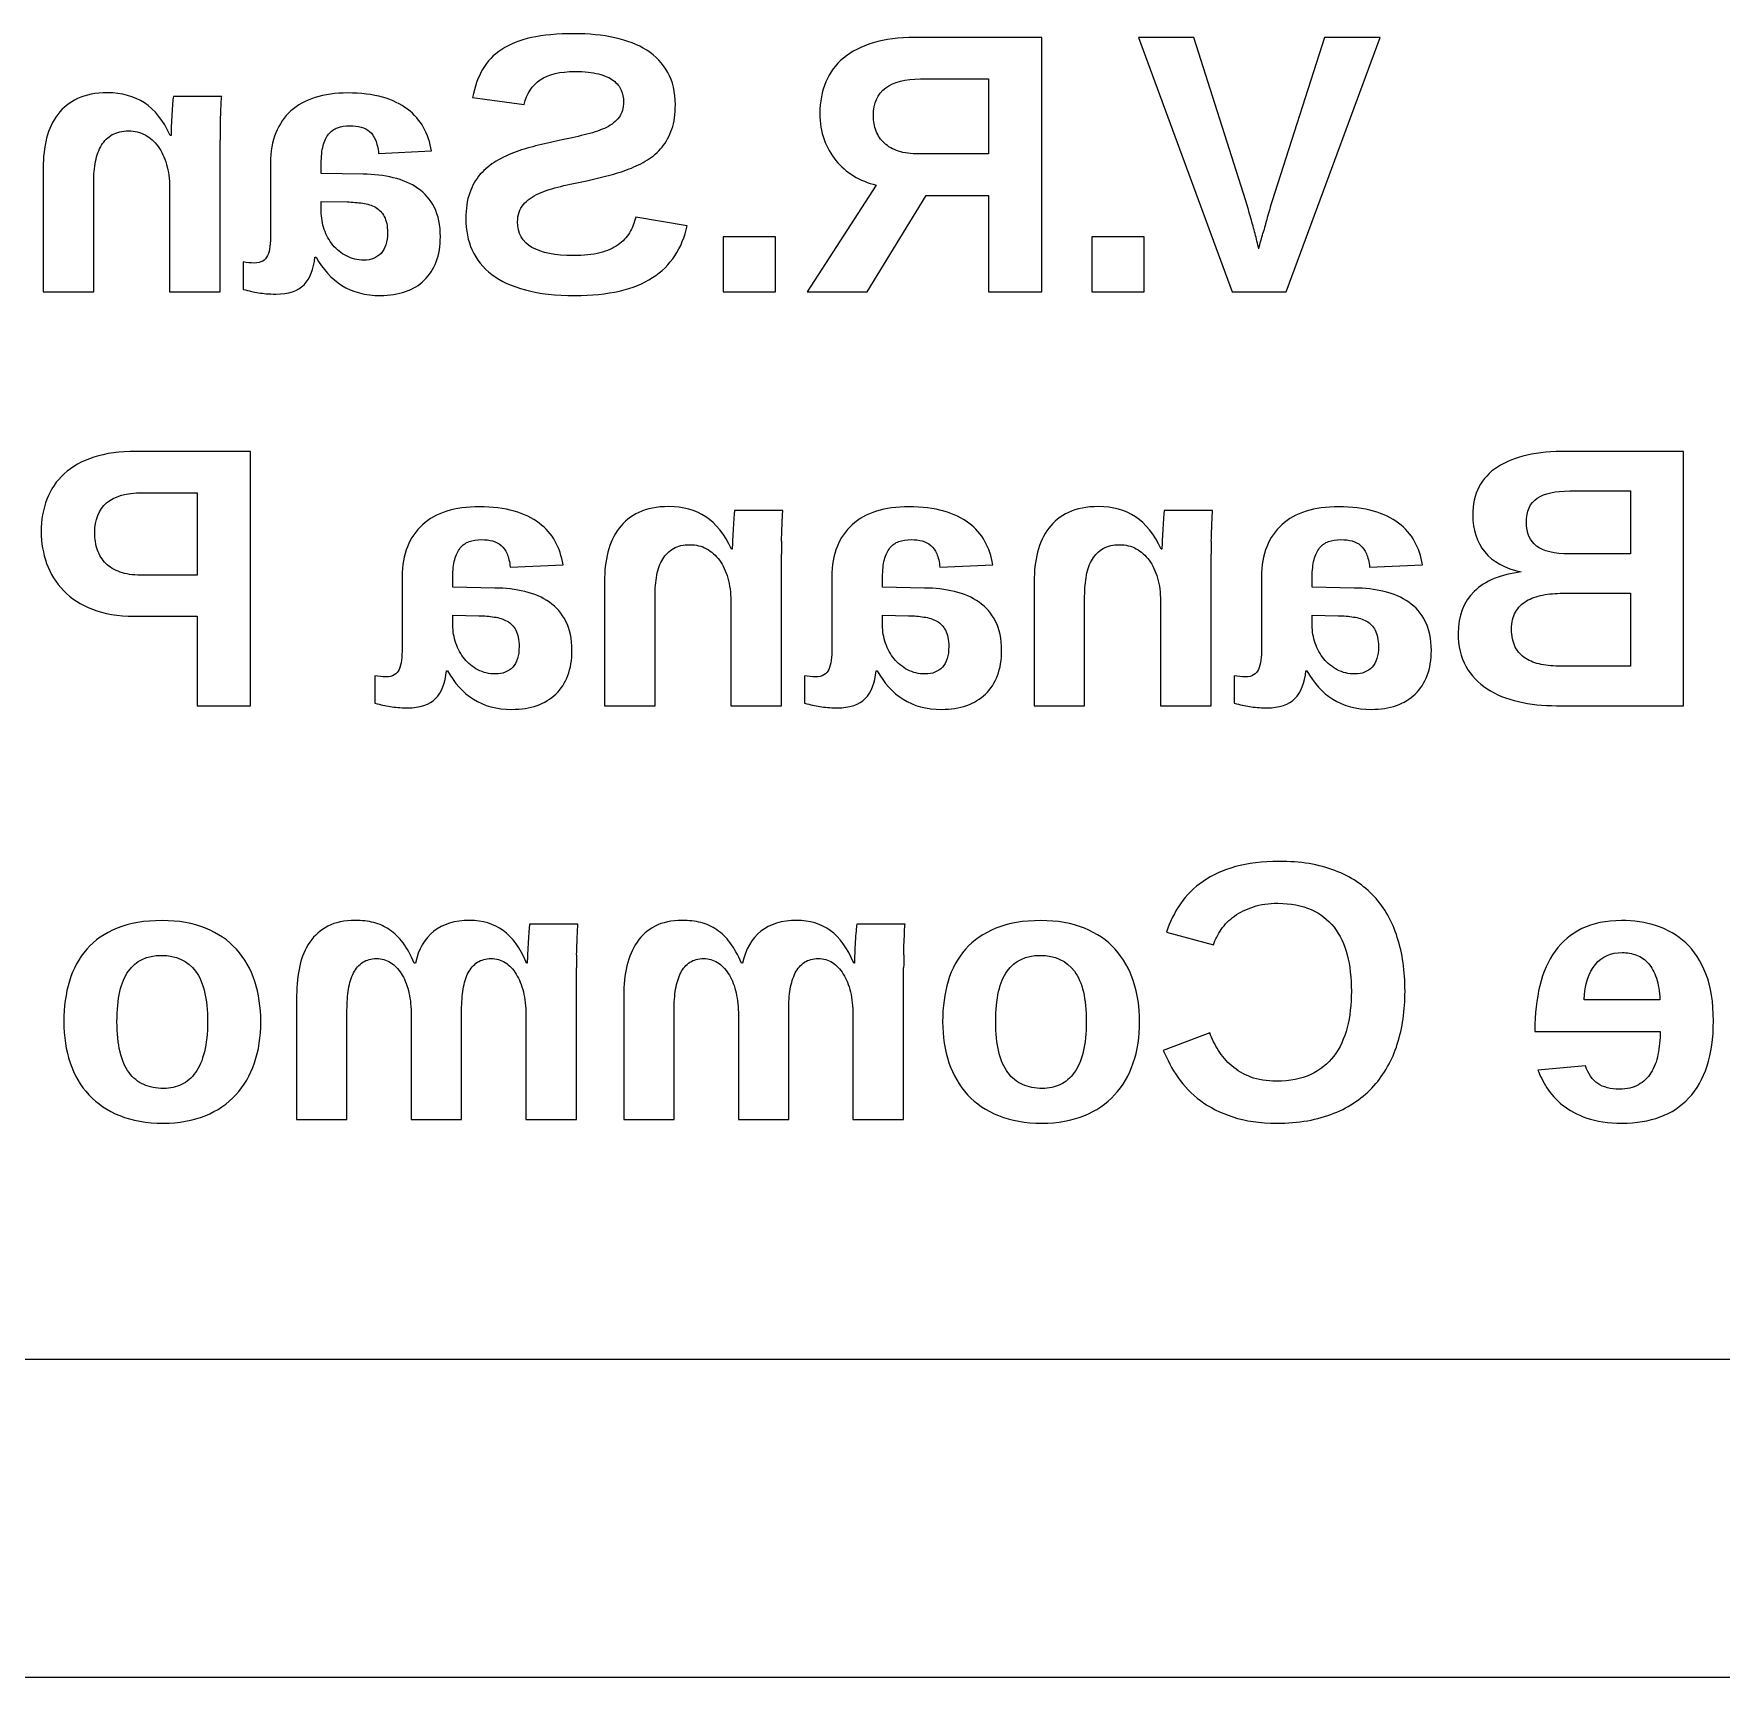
# Model space of a CAD drawing. Header units: millimetres. Extents: x 0 to 185, y 0 to 138.
# Drawn here: x 135.52 to 162.06, y 34 to 59.85 of the extents above; entities that cross this region are included whole.
import ezdxf

# ---------------------------------------------------------------- set-up
doc = ezdxf.new("R2010")
doc.units = ezdxf.units.MM
doc.layers.get('0').update_dxf_attribs({"linetype": 'CONTINUOUS', "true_color": 0xffffff})
doc.layers.add('text', color=2, linetype='CONTINUOUS', true_color=0xffff00)

msp = doc.modelspace()

# ---------------------------------------------------------------- linework, layer by layer
for p, q in [((124.7, 39), (153.3, 39)), ((153.3, 39), (165.3, 39)), ((114.2, 34), (182.2, 34))]:
    msp.add_line(p, q)
at = {"layer": 'text'}
for p, q in [((151.375, 59.787), (149.377, 59.787)), ((151.375, 55.787), (151.375, 59.787)), ((153.763, 59.787), (152.897, 59.787)), ((152.897, 59.787), (154.368, 55.787)), ((154.583, 57.218), (153.763, 59.787)), ((155.821, 59.787), (154.998, 57.218)), ((155.216, 55.787), (156.696, 59.787)), ((156.696, 59.787), (155.821, 59.787)), ((149.465, 59.137), (150.538, 59.137)), ((150.538, 59.137), (150.538, 57.956)), ((138.474, 58.859), (137.714, 58.859)), ((142.419, 58.844), (143.231, 58.733)), ((137.677, 58.248), (137.665, 58.248)), ((138.451, 55.787), (138.451, 58.171)), ((140.943, 57.964), (141.775, 58.004)), ((150.538, 57.956), (149.442, 57.956)), ((135.666, 57.737), (135.666, 55.787)), ((139.242, 57.814), (139.242, 56.695)), ((140.04, 57.649), (140.04, 57.805)), ((140.702, 57.638), (140.04, 57.649)), ((136.461, 55.787), (136.461, 57.51)), ((137.654, 57.433), (137.654, 55.787)), ((148.766, 57.468), (147.685, 55.787)), ((140.04, 57.209), (140.449, 57.203)), ((140.04, 57.053), (140.04, 57.209)), ((148.627, 55.787), (149.555, 57.305)), ((149.555, 57.305), (150.538, 57.305)), ((150.538, 57.305), (150.538, 55.787)), ((145.797, 56.828), (144.989, 56.962)), ((147.184, 56.653), (146.363, 56.653)), ((146.363, 56.653), (146.363, 55.787)), ((147.184, 55.787), (147.184, 56.653)), ((152.983, 56.653), (152.163, 56.653)), ((152.163, 56.653), (152.163, 55.787)), ((152.983, 55.787), (152.983, 56.653)), ((139.941, 56.335), (139.958, 56.335)), ((138.814, 56.258), (138.814, 55.826)), ((135.666, 55.787), (136.461, 55.787)), ((137.654, 55.787), (138.451, 55.787)), ((146.363, 55.787), (147.184, 55.787)), ((147.685, 55.787), (148.627, 55.787)), ((150.538, 55.787), (151.375, 55.787)), ((152.163, 55.787), (152.983, 55.787)), ((154.368, 55.787), (155.216, 55.787)), ((138.925, 53.279), (137.128, 53.279)), ((138.925, 49.279), (138.925, 53.279)), ((161.468, 53.279), (159.637, 53.279)), ((161.468, 49.279), (161.468, 53.279)), ((137.222, 52.629), (138.088, 52.629)), ((138.088, 52.629), (138.088, 51.332)), ((159.677, 52.657), (160.631, 52.657)), ((160.631, 52.657), (160.631, 51.666)), ((147.302, 52.351), (146.542, 52.351)), ((154.061, 52.351), (153.301, 52.351)), ((143.013, 51.456), (143.845, 51.496)), ((146.505, 51.74), (146.494, 51.74)), ((147.28, 49.279), (147.28, 51.663)), ((149.771, 51.456), (150.603, 51.496)), ((153.264, 51.74), (153.252, 51.74)), ((154.038, 49.279), (154.038, 51.663)), ((156.53, 51.456), (157.362, 51.496)), ((160.631, 51.666), (159.671, 51.666)), ((138.088, 51.332), (137.199, 51.332)), ((141.312, 51.306), (141.312, 50.187)), ((142.11, 51.142), (142.11, 51.298)), ((144.495, 51.229), (144.495, 49.279)), ((148.071, 51.306), (148.071, 50.187)), ((148.869, 51.142), (148.869, 51.298)), ((151.253, 51.229), (151.253, 49.279)), ((154.83, 51.306), (154.83, 50.187)), ((155.627, 51.142), (155.627, 51.298)), ((142.772, 51.13), (142.11, 51.142)), ((145.29, 49.279), (145.29, 51.002)), ((149.53, 51.13), (148.869, 51.142)), ((152.048, 49.279), (152.048, 51.002)), ((156.289, 51.13), (155.627, 51.142)), ((159.569, 51.048), (160.631, 51.048)), ((160.631, 51.048), (160.631, 49.901)), ((142.11, 50.701), (142.519, 50.695)), ((142.11, 50.545), (142.11, 50.701)), ((146.482, 50.926), (146.482, 49.279)), ((148.869, 50.701), (149.277, 50.695)), ((148.869, 50.545), (148.869, 50.701)), ((153.241, 50.926), (153.241, 49.279)), ((155.627, 50.701), (156.036, 50.695)), ((155.627, 50.545), (155.627, 50.701)), ((137.094, 50.687), (138.088, 50.687)), ((138.088, 50.687), (138.088, 49.279)), ((160.631, 49.901), (159.538, 49.901)), ((140.884, 49.75), (140.884, 49.318)), ((142.011, 49.827), (142.028, 49.827)), ((147.642, 49.75), (147.642, 49.318)), ((148.769, 49.827), (148.786, 49.827)), ((154.401, 49.75), (154.401, 49.318)), ((155.528, 49.827), (155.545, 49.827)), ((138.088, 49.279), (138.925, 49.279)), ((144.495, 49.279), (145.29, 49.279)), ((146.482, 49.279), (147.28, 49.279)), ((151.253, 49.279), (152.048, 49.279)), ((153.241, 49.279), (154.038, 49.279)), ((159.467, 49.279), (161.468, 49.279)), ((144.078, 45.843), (143.318, 45.843)), ((149.224, 45.843), (148.463, 45.843)), ((153.336, 45.718), (154.075, 45.516)), ((141.521, 45.232), (141.504, 45.232)), ((143.281, 45.232), (143.27, 45.232)), ((144.056, 42.771), (144.056, 45.156)), ((146.666, 45.232), (146.649, 45.232)), ((148.427, 45.232), (148.415, 45.232)), ((149.201, 42.771), (149.201, 45.156)), ((139.653, 44.722), (139.653, 42.771)), ((144.798, 44.722), (144.798, 42.771)), ((161.095, 44.653), (159.903, 44.653)), ((140.445, 42.771), (140.445, 44.494)), ((141.455, 44.454), (141.455, 42.771)), ((142.248, 42.771), (142.248, 44.494)), ((143.258, 44.418), (143.258, 42.771)), ((145.59, 42.771), (145.59, 44.494)), ((146.601, 44.454), (146.601, 42.771)), ((147.393, 42.771), (147.393, 44.494)), ((148.403, 44.418), (148.403, 42.771)), ((154.015, 44.134), (153.285, 43.858)), ((159.13, 44.176), (159.13, 44.153)), ((159.13, 44.153), (161.1, 44.153)), ((159.928, 43.614), (159.176, 43.549)), ((139.653, 42.771), (140.445, 42.771)), ((141.455, 42.771), (142.248, 42.771)), ((143.258, 42.771), (144.056, 42.771)), ((144.798, 42.771), (145.59, 42.771)), ((146.601, 42.771), (147.393, 42.771)), ((148.403, 42.771), (149.201, 42.771))]:
    msp.add_line(p, q, dxfattribs=at)
for centre, radius, start, end in [((147.428, 57.963), 9.757, 176.3566, 177.4264), ((154.199, 58.169), 15.748, 179.2462, 179.9899), ((147.345, 41.789), 16.762, 102.1053, 103.4079), ((139.56, 77.601), 20.598, 283.0625, 284.0372), ((138.609, 52.409), 16.682, 15.7911, 16.7516), ((113.188, 46.482), 42.78, 13.491, 13.8271), ((-92.99, 121.587), 256.192, 345.27385, 345.33151), ((139.238, 56.995), 1.236, 256.1081, 261.4706), ((156.257, 51.455), 9.757, 176.3566, 177.4264), ((163.015, 51.455), 9.757, 176.3566, 177.4264), ((163.028, 51.661), 15.748, 179.2462, 179.9899), ((169.786, 51.661), 15.748, 179.2462, 179.9899), ((141.308, 50.487), 1.236, 256.1081, 261.4706), ((148.066, 50.487), 1.236, 256.1081, 261.4706), ((154.825, 50.487), 1.236, 256.1081, 261.4706), ((153.033, 44.947), 9.757, 176.3566, 177.4264), ((158.178, 44.947), 9.757, 176.3566, 177.4264), ((159.804, 45.153), 15.748, 179.2462, 179.9899), ((164.949, 45.153), 15.748, 179.2462, 179.9899)]:
    msp.add_arc(centre, radius, start, end, dxfattribs=at)
for points in [[(143.346, 59.786), (143.16, 59.745), (143.004, 59.683), (142.878, 59.6)], [(144.017, 59.847), (143.756, 59.847), (143.532, 59.826), (143.346, 59.786)], [(144.656, 59.784), (144.461, 59.826), (144.248, 59.847), (144.017, 59.847)], [(145.16, 59.587), (145.019, 59.676), (144.851, 59.742), (144.656, 59.784)], [(149.377, 59.787), (149.127, 59.787), (148.909, 59.759), (148.723, 59.703)], [(142.878, 59.6), (142.751, 59.516), (142.652, 59.412), (142.579, 59.286)], [(145.491, 59.239), (145.411, 59.381), (145.301, 59.497), (145.16, 59.587)], [(148.255, 59.464), (148.131, 59.361), (148.037, 59.236), (147.976, 59.09)], [(148.723, 59.703), (148.536, 59.647), (148.38, 59.568), (148.255, 59.464)], [(142.579, 59.286), (142.506, 59.16), (142.453, 59.013), (142.419, 58.844)], [(143.485, 59.123), (143.613, 59.21), (143.796, 59.253), (144.034, 59.253)], [(144.034, 59.253), (144.182, 59.253), (144.304, 59.24), (144.402, 59.215)], [(144.402, 59.215), (144.5, 59.189), (144.577, 59.155), (144.635, 59.111)], [(145.61, 58.728), (145.61, 58.927), (145.57, 59.097), (145.491, 59.239)], [(143.231, 58.733), (143.273, 58.906), (143.357, 59.036), (143.485, 59.123)], [(144.635, 59.111), (144.693, 59.068), (144.734, 59.017), (144.758, 58.96)], [(144.758, 58.96), (144.783, 58.902), (144.795, 58.841), (144.795, 58.776)], [(147.976, 59.09), (147.914, 58.943), (147.883, 58.778), (147.883, 58.594)], [(148.726, 58.56), (148.726, 58.755), (148.79, 58.9), (148.918, 58.995)], [(148.918, 58.995), (149.046, 59.089), (149.228, 59.137), (149.465, 59.137)], [(136.207, 58.827), (136.079, 58.767), (135.975, 58.684), (135.895, 58.578)], [(136.677, 58.918), (136.491, 58.918), (136.335, 58.888), (136.207, 58.827)], [(137.259, 58.759), (137.096, 58.865), (136.903, 58.918), (136.677, 58.918)], [(137.665, 58.248), (137.557, 58.483), (137.422, 58.653), (137.259, 58.759)], [(137.702, 58.749), (137.698, 58.699), (137.695, 58.644), (137.691, 58.583)], [(137.714, 58.859), (137.709, 58.836), (137.706, 58.8), (137.702, 58.749)], [(138.459, 58.576), (138.461, 58.64), (138.464, 58.697), (138.466, 58.747)], [(138.466, 58.747), (138.467, 58.797), (138.47, 58.834), (138.474, 58.859)], [(139.943, 58.844), (139.794, 58.797), (139.667, 58.727), (139.563, 58.633)], [(140.454, 58.915), (140.263, 58.915), (140.093, 58.892), (139.943, 58.844)], [(141.004, 58.849), (140.848, 58.893), (140.665, 58.915), (140.454, 58.915)], [(141.398, 58.66), (141.291, 58.741), (141.16, 58.804), (141.004, 58.849)], [(144.795, 58.776), (144.795, 58.678), (144.771, 58.597), (144.724, 58.533)], [(145.555, 58.347), (145.592, 58.455), (145.61, 58.582), (145.61, 58.728)], [(135.895, 58.578), (135.815, 58.472), (135.756, 58.347), (135.72, 58.203)], [(137.681, 58.401), (137.678, 58.341), (137.677, 58.29), (137.677, 58.248)], [(138.453, 58.376), (138.454, 58.446), (138.456, 58.512), (138.459, 58.576)], [(139.563, 58.633), (139.459, 58.539), (139.38, 58.424), (139.325, 58.288)], [(140.297, 58.369), (140.353, 58.389), (140.417, 58.399), (140.489, 58.399)], [(140.489, 58.399), (140.555, 58.399), (140.614, 58.392), (140.666, 58.379)], [(141.65, 58.372), (141.589, 58.482), (141.505, 58.579), (141.398, 58.66)], [(144.724, 58.533), (144.677, 58.47), (144.611, 58.417), (144.526, 58.374)], [(147.883, 58.594), (147.883, 58.445), (147.906, 58.308), (147.95, 58.184)], [(148.769, 58.316), (148.74, 58.39), (148.726, 58.471), (148.726, 58.56)], [(135.72, 58.203), (135.684, 58.059), (135.666, 57.904), (135.666, 57.737)], [(136.583, 58.093), (136.627, 58.164), (136.684, 58.22), (136.754, 58.26)], [(136.754, 58.26), (136.823, 58.299), (136.909, 58.319), (137.009, 58.319)], [(137.009, 58.319), (137.106, 58.319), (137.193, 58.298), (137.272, 58.255)], [(137.272, 58.255), (137.351, 58.212), (137.418, 58.152), (137.475, 58.074)], [(139.325, 58.288), (139.27, 58.152), (139.242, 57.994), (139.242, 57.814)], [(140.07, 58.085), (140.09, 58.16), (140.118, 58.221), (140.156, 58.268)], [(140.156, 58.268), (140.194, 58.315), (140.241, 58.349), (140.297, 58.369)], [(140.666, 58.379), (140.718, 58.365), (140.763, 58.342), (140.801, 58.309)], [(140.801, 58.309), (140.839, 58.276), (140.87, 58.231), (140.893, 58.176)], [(140.893, 58.176), (140.917, 58.12), (140.933, 58.05), (140.943, 57.964)], [(141.775, 58.004), (141.752, 58.138), (141.71, 58.261), (141.65, 58.372)], [(144.22, 58.266), (144.102, 58.237), (143.972, 58.207), (143.83, 58.177)], [(144.526, 58.374), (144.44, 58.332), (144.339, 58.296), (144.22, 58.266)], [(145.401, 58.065), (145.467, 58.145), (145.518, 58.24), (145.555, 58.347)], [(147.95, 58.184), (147.995, 58.06), (148.056, 57.95), (148.135, 57.854)], [(148.898, 58.125), (148.84, 58.179), (148.797, 58.242), (148.769, 58.316)], [(136.49, 57.838), (136.508, 57.937), (136.54, 58.022), (136.583, 58.093)], [(137.475, 58.074), (137.532, 57.995), (137.576, 57.902), (137.607, 57.793)], [(140.04, 57.805), (140.04, 57.917), (140.05, 58.01), (140.07, 58.085)], [(143.106, 57.99), (142.994, 57.95), (142.89, 57.902), (142.794, 57.845)], [(143.458, 58.093), (143.335, 58.064), (143.218, 58.03), (143.106, 57.99)], [(145.17, 57.862), (145.259, 57.917), (145.336, 57.985), (145.401, 58.065)], [(149.12, 58), (149.03, 58.029), (148.956, 58.071), (148.898, 58.125)], [(149.442, 57.956), (149.317, 57.956), (149.209, 57.971), (149.12, 58)], [(136.461, 57.51), (136.461, 57.629), (136.471, 57.739), (136.49, 57.838)], [(137.607, 57.793), (137.638, 57.684), (137.654, 57.564), (137.654, 57.433)], [(141.173, 57.583), (141.025, 57.618), (140.868, 57.636), (140.702, 57.638)], [(142.542, 57.637), (142.471, 57.554), (142.415, 57.456), (142.375, 57.343)], [(142.794, 57.845), (142.697, 57.788), (142.613, 57.719), (142.542, 57.637)], [(144.557, 57.618), (144.67, 57.646), (144.779, 57.68), (144.882, 57.72)], [(144.882, 57.72), (144.985, 57.76), (145.081, 57.807), (145.17, 57.862)], [(148.135, 57.854), (148.213, 57.757), (148.306, 57.676), (148.414, 57.611)], [(148.414, 57.611), (148.522, 57.546), (148.639, 57.498), (148.766, 57.468)], [(141.559, 57.415), (141.449, 57.492), (141.32, 57.548), (141.173, 57.583)], [(141.819, 57.114), (141.755, 57.238), (141.669, 57.338), (141.559, 57.415)], [(142.375, 57.343), (142.334, 57.229), (142.314, 57.094), (142.314, 56.94)], [(143.22, 57.161), (143.28, 57.231), (143.361, 57.289), (143.461, 57.334)], [(143.461, 57.334), (143.561, 57.379), (143.677, 57.417), (143.808, 57.447)], [(143.808, 57.447), (143.938, 57.478), (144.074, 57.507), (144.216, 57.536)], [(140.449, 57.203), (140.534, 57.2), (140.615, 57.193), (140.692, 57.182)], [(140.692, 57.182), (140.768, 57.172), (140.836, 57.15), (140.893, 57.117)], [(140.893, 57.117), (140.951, 57.084), (140.997, 57.036), (141.031, 56.973)], [(141.914, 56.655), (141.914, 56.837), (141.882, 56.99), (141.819, 57.114)], [(143.129, 56.891), (143.129, 57.001), (143.159, 57.091), (143.22, 57.161)], [(154.998, 57.218), (154.971, 57.133), (154.945, 57.046), (154.921, 56.957)], [(140.088, 56.769), (140.056, 56.862), (140.04, 56.956), (140.04, 57.053)], [(141.031, 56.973), (141.065, 56.911), (141.082, 56.826), (141.082, 56.718)], [(142.314, 56.94), (142.314, 56.758), (142.347, 56.593), (142.413, 56.444)], [(143.354, 56.487), (143.204, 56.573), (143.129, 56.708), (143.129, 56.891)], [(144.989, 56.962), (144.966, 56.873), (144.933, 56.792), (144.889, 56.718)], [(145.603, 56.356), (145.693, 56.493), (145.758, 56.651), (145.797, 56.828)], [(154.728, 56.707), (154.709, 56.778), (154.687, 56.859), (154.661, 56.949)], [(154.921, 56.957), (154.896, 56.868), (154.874, 56.786), (154.853, 56.712)], [(139.242, 56.695), (139.242, 56.623), (139.239, 56.559), (139.232, 56.502)], [(140.223, 56.524), (140.165, 56.595), (140.12, 56.677), (140.088, 56.769)], [(141.082, 56.718), (141.082, 56.572), (141.048, 56.464), (140.981, 56.393)], [(141.848, 56.261), (141.892, 56.376), (141.914, 56.508), (141.914, 56.655)], [(144.889, 56.718), (144.846, 56.644), (144.785, 56.58), (144.709, 56.526)], [(139.195, 56.359), (139.177, 56.32), (139.152, 56.291), (139.119, 56.271)], [(139.232, 56.502), (139.226, 56.445), (139.214, 56.398), (139.195, 56.359)], [(139.769, 55.9), (139.864, 55.999), (139.922, 56.143), (139.941, 56.335)], [(139.958, 56.335), (140.064, 56.143), (140.199, 55.995), (140.365, 55.889)], [(140.435, 56.352), (140.352, 56.395), (140.281, 56.453), (140.223, 56.524)], [(140.713, 56.286), (140.61, 56.286), (140.518, 56.308), (140.435, 56.352)], [(140.981, 56.393), (140.914, 56.322), (140.824, 56.286), (140.713, 56.286)], [(142.413, 56.444), (142.48, 56.296), (142.582, 56.168), (142.721, 56.062)], [(144.006, 56.358), (143.722, 56.358), (143.505, 56.401), (143.354, 56.487)], [(144.422, 56.402), (144.307, 56.372), (144.169, 56.358), (144.006, 56.358)], [(144.709, 56.526), (144.632, 56.472), (144.536, 56.431), (144.422, 56.402)], [(145.251, 56.011), (145.396, 56.104), (145.513, 56.219), (145.603, 56.356)], [(138.99, 56.241), (138.929, 56.241), (138.871, 56.247), (138.814, 56.258)], [(139.119, 56.271), (139.086, 56.251), (139.043, 56.241), (138.99, 56.241)], [(141.661, 55.97), (141.742, 56.049), (141.805, 56.146), (141.848, 56.261)], [(142.721, 56.062), (142.86, 55.956), (143.038, 55.874), (143.255, 55.817)], [(144.73, 55.801), (144.932, 55.848), (145.106, 55.918), (145.251, 56.011)], [(138.814, 55.826), (138.861, 55.815), (138.904, 55.805), (138.941, 55.795)], [(139.055, 55.773), (139.093, 55.767), (139.133, 55.762), (139.176, 55.758)], [(139.176, 55.758), (139.218, 55.755), (139.268, 55.753), (139.325, 55.753)], [(139.325, 55.753), (139.525, 55.753), (139.673, 55.802), (139.769, 55.9)], [(140.365, 55.889), (140.53, 55.783), (140.732, 55.73), (140.968, 55.73)], [(140.968, 55.73), (141.116, 55.73), (141.248, 55.751), (141.364, 55.791)], [(141.364, 55.791), (141.481, 55.832), (141.58, 55.891), (141.661, 55.97)], [(143.255, 55.817), (143.472, 55.759), (143.73, 55.73), (144.029, 55.73)], [(144.029, 55.73), (144.293, 55.73), (144.527, 55.754), (144.73, 55.801)], [(136.464, 53.187), (136.276, 53.125), (136.121, 53.038), (135.998, 52.927)], [(137.128, 53.279), (136.872, 53.279), (136.651, 53.248), (136.464, 53.187)], [(159.006, 53.218), (158.821, 53.177), (158.665, 53.115), (158.539, 53.032)], [(159.637, 53.279), (159.401, 53.279), (159.19, 53.259), (159.006, 53.218)], [(135.998, 52.927), (135.875, 52.815), (135.784, 52.682), (135.724, 52.527)], [(158.539, 53.032), (158.412, 52.949), (158.316, 52.844), (158.25, 52.718)], [(136.664, 52.468), (136.788, 52.575), (136.974, 52.629), (137.222, 52.629)], [(158.25, 52.718), (158.185, 52.592), (158.152, 52.444), (158.152, 52.274)], [(159.167, 52.544), (159.282, 52.62), (159.452, 52.657), (159.677, 52.657)], [(135.724, 52.527), (135.665, 52.371), (135.635, 52.2), (135.635, 52.013)], [(136.478, 51.999), (136.478, 52.205), (136.54, 52.361), (136.664, 52.468)], [(142.013, 52.337), (141.864, 52.289), (141.737, 52.219), (141.633, 52.125)], [(142.524, 52.407), (142.333, 52.407), (142.163, 52.384), (142.013, 52.337)], [(143.074, 52.341), (142.918, 52.385), (142.735, 52.407), (142.524, 52.407)], [(143.468, 52.152), (143.361, 52.233), (143.23, 52.296), (143.074, 52.341)], [(145.036, 52.32), (144.908, 52.259), (144.804, 52.176), (144.724, 52.07)], [(145.506, 52.41), (145.32, 52.41), (145.163, 52.38), (145.036, 52.32)], [(146.088, 52.251), (145.925, 52.357), (145.731, 52.41), (145.506, 52.41)], [(146.542, 52.351), (146.538, 52.328), (146.534, 52.292), (146.53, 52.242)], [(147.294, 52.239), (147.296, 52.289), (147.299, 52.326), (147.302, 52.351)], [(148.772, 52.337), (148.622, 52.289), (148.496, 52.219), (148.392, 52.125)], [(149.283, 52.407), (149.092, 52.407), (148.921, 52.384), (148.772, 52.337)], [(149.832, 52.341), (149.676, 52.385), (149.493, 52.407), (149.283, 52.407)], [(150.227, 52.152), (150.12, 52.233), (149.988, 52.296), (149.832, 52.341)], [(151.794, 52.32), (151.667, 52.259), (151.563, 52.176), (151.482, 52.07)], [(152.264, 52.41), (152.079, 52.41), (151.922, 52.38), (151.794, 52.32)], [(152.846, 52.251), (152.684, 52.357), (152.49, 52.41), (152.264, 52.41)], [(153.301, 52.351), (153.297, 52.328), (153.293, 52.292), (153.289, 52.242)], [(154.053, 52.239), (154.055, 52.289), (154.057, 52.326), (154.061, 52.351)], [(155.531, 52.337), (155.381, 52.289), (155.254, 52.219), (155.15, 52.125)], [(156.042, 52.407), (155.85, 52.407), (155.68, 52.384), (155.531, 52.337)], [(156.591, 52.341), (156.435, 52.385), (156.252, 52.407), (156.042, 52.407)], [(156.986, 52.152), (156.879, 52.233), (156.747, 52.296), (156.591, 52.341)], [(158.996, 52.16), (158.996, 52.34), (159.053, 52.468), (159.167, 52.544)], [(141.633, 52.125), (141.529, 52.031), (141.45, 51.916), (141.395, 51.78)], [(143.72, 51.864), (143.659, 51.975), (143.575, 52.071), (143.468, 52.152)], [(144.724, 52.07), (144.643, 51.964), (144.585, 51.839), (144.549, 51.695)], [(146.494, 51.74), (146.386, 51.975), (146.25, 52.145), (146.088, 52.251)], [(146.53, 52.242), (146.527, 52.191), (146.523, 52.136), (146.519, 52.075)], [(147.281, 51.868), (147.282, 51.938), (147.284, 52.005), (147.287, 52.068)], [(147.287, 52.068), (147.29, 52.132), (147.292, 52.189), (147.294, 52.239)], [(148.392, 52.125), (148.288, 52.031), (148.208, 51.916), (148.153, 51.78)], [(150.478, 51.864), (150.418, 51.975), (150.334, 52.071), (150.227, 52.152)], [(151.482, 52.07), (151.402, 51.964), (151.344, 51.839), (151.307, 51.695)], [(153.252, 51.74), (153.144, 51.975), (153.009, 52.145), (152.846, 52.251)], [(153.289, 52.242), (153.285, 52.191), (153.282, 52.136), (153.278, 52.075)], [(154.04, 51.868), (154.041, 51.938), (154.043, 52.005), (154.046, 52.068)], [(154.046, 52.068), (154.049, 52.132), (154.051, 52.189), (154.053, 52.239)], [(155.15, 52.125), (155.046, 52.031), (154.967, 51.916), (154.912, 51.78)], [(157.237, 51.864), (157.176, 51.975), (157.092, 52.071), (156.986, 52.152)], [(158.152, 52.274), (158.152, 52.047), (158.215, 51.855), (158.341, 51.699)], [(159.156, 51.79), (159.049, 51.872), (158.996, 51.996), (158.996, 52.16)], [(135.635, 52.013), (135.635, 51.841), (135.664, 51.675), (135.721, 51.515)], [(136.52, 51.727), (136.492, 51.81), (136.478, 51.9), (136.478, 51.999)], [(141.395, 51.78), (141.34, 51.644), (141.312, 51.486), (141.312, 51.306)], [(142.14, 51.577), (142.159, 51.652), (142.188, 51.713), (142.226, 51.76)], [(142.226, 51.76), (142.264, 51.807), (142.311, 51.841), (142.367, 51.861)], [(142.367, 51.861), (142.423, 51.881), (142.487, 51.891), (142.558, 51.891)], [(142.558, 51.891), (142.625, 51.891), (142.684, 51.884), (142.736, 51.871)], [(142.736, 51.871), (142.788, 51.857), (142.833, 51.834), (142.871, 51.801)], [(142.871, 51.801), (142.909, 51.768), (142.939, 51.723), (142.963, 51.668)], [(143.845, 51.496), (143.822, 51.63), (143.78, 51.753), (143.72, 51.864)], [(145.582, 51.752), (145.652, 51.791), (145.737, 51.811), (145.838, 51.811)], [(145.838, 51.811), (145.934, 51.811), (146.022, 51.79), (146.1, 51.747)], [(146.509, 51.893), (146.507, 51.833), (146.505, 51.782), (146.505, 51.74)], [(148.153, 51.78), (148.098, 51.644), (148.071, 51.486), (148.071, 51.306)], [(148.898, 51.577), (148.918, 51.652), (148.947, 51.713), (148.985, 51.76)], [(148.985, 51.76), (149.023, 51.807), (149.07, 51.841), (149.126, 51.861)], [(149.126, 51.861), (149.181, 51.881), (149.245, 51.891), (149.317, 51.891)], [(149.317, 51.891), (149.383, 51.891), (149.442, 51.884), (149.494, 51.871)], [(149.494, 51.871), (149.546, 51.857), (149.591, 51.834), (149.629, 51.801)], [(149.629, 51.801), (149.667, 51.768), (149.698, 51.723), (149.722, 51.668)], [(150.603, 51.496), (150.581, 51.63), (150.539, 51.753), (150.478, 51.864)], [(152.341, 51.752), (152.411, 51.791), (152.496, 51.811), (152.596, 51.811)], [(152.596, 51.811), (152.693, 51.811), (152.781, 51.79), (152.859, 51.747)], [(153.268, 51.893), (153.265, 51.833), (153.264, 51.782), (153.264, 51.74)], [(154.912, 51.78), (154.857, 51.644), (154.83, 51.486), (154.83, 51.306)], [(155.657, 51.577), (155.677, 51.652), (155.706, 51.713), (155.743, 51.76)], [(155.743, 51.76), (155.781, 51.807), (155.828, 51.841), (155.884, 51.861)], [(155.884, 51.861), (155.94, 51.881), (156.004, 51.891), (156.076, 51.891)], [(156.076, 51.891), (156.142, 51.891), (156.201, 51.884), (156.253, 51.871)], [(156.253, 51.871), (156.305, 51.857), (156.35, 51.834), (156.388, 51.801)], [(156.388, 51.801), (156.426, 51.768), (156.457, 51.723), (156.48, 51.668)], [(157.362, 51.496), (157.339, 51.63), (157.298, 51.753), (157.237, 51.864)], [(159.671, 51.666), (159.435, 51.666), (159.263, 51.707), (159.156, 51.79)], [(135.721, 51.515), (135.779, 51.354), (135.867, 51.213), (135.987, 51.09)], [(136.652, 51.516), (136.593, 51.575), (136.549, 51.645), (136.52, 51.727)], [(136.877, 51.38), (136.787, 51.412), (136.712, 51.457), (136.652, 51.516)], [(142.11, 51.298), (142.11, 51.409), (142.12, 51.503), (142.14, 51.577)], [(142.963, 51.668), (142.987, 51.612), (143.003, 51.542), (143.013, 51.456)], [(144.549, 51.695), (144.513, 51.551), (144.495, 51.396), (144.495, 51.229)], [(145.318, 51.33), (145.337, 51.429), (145.368, 51.514), (145.412, 51.585)], [(145.412, 51.585), (145.455, 51.657), (145.512, 51.712), (145.582, 51.752)], [(146.1, 51.747), (146.179, 51.705), (146.247, 51.644), (146.304, 51.566)], [(146.304, 51.566), (146.36, 51.487), (146.404, 51.394), (146.435, 51.285)], [(148.869, 51.298), (148.869, 51.409), (148.879, 51.503), (148.898, 51.577)], [(149.722, 51.668), (149.745, 51.612), (149.762, 51.542), (149.771, 51.456)], [(151.307, 51.695), (151.271, 51.551), (151.253, 51.396), (151.253, 51.229)], [(152.077, 51.33), (152.095, 51.429), (152.127, 51.514), (152.17, 51.585)], [(152.17, 51.585), (152.214, 51.657), (152.271, 51.712), (152.341, 51.752)], [(152.859, 51.747), (152.938, 51.705), (153.005, 51.644), (153.062, 51.566)], [(153.062, 51.566), (153.119, 51.487), (153.163, 51.394), (153.194, 51.285)], [(155.627, 51.298), (155.627, 51.409), (155.637, 51.503), (155.657, 51.577)], [(156.48, 51.668), (156.504, 51.612), (156.521, 51.542), (156.53, 51.456)], [(158.341, 51.699), (158.467, 51.543), (158.658, 51.438), (158.916, 51.383)], [(137.199, 51.332), (137.074, 51.332), (136.967, 51.348), (136.877, 51.38)], [(145.29, 51.002), (145.29, 51.121), (145.299, 51.231), (145.318, 51.33)], [(146.435, 51.285), (146.466, 51.176), (146.482, 51.056), (146.482, 50.926)], [(152.048, 51.002), (152.048, 51.121), (152.058, 51.231), (152.077, 51.33)], [(153.194, 51.285), (153.225, 51.176), (153.241, 51.056), (153.241, 50.926)], [(158.916, 51.383), (158.592, 51.345), (158.346, 51.243), (158.176, 51.077)], [(135.987, 51.09), (136.106, 50.967), (136.257, 50.869), (136.441, 50.796)], [(143.242, 51.075), (143.095, 51.11), (142.938, 51.128), (142.772, 51.13)], [(143.629, 50.907), (143.519, 50.984), (143.39, 51.04), (143.242, 51.075)], [(150.001, 51.075), (149.853, 51.11), (149.696, 51.128), (149.53, 51.13)], [(150.387, 50.907), (150.277, 50.984), (150.149, 51.04), (150.001, 51.075)], [(156.76, 51.075), (156.612, 51.11), (156.455, 51.128), (156.289, 51.13)], [(157.146, 50.907), (157.036, 50.984), (156.907, 51.04), (156.76, 51.075)], [(158.176, 51.077), (158.007, 50.912), (157.923, 50.693), (157.923, 50.42)], [(158.997, 50.926), (159.07, 50.969), (159.155, 51), (159.252, 51.019)], [(159.252, 51.019), (159.35, 51.038), (159.455, 51.048), (159.569, 51.048)], [(136.441, 50.796), (136.624, 50.724), (136.842, 50.687), (137.094, 50.687)], [(143.889, 50.606), (143.825, 50.73), (143.739, 50.83), (143.629, 50.907)], [(150.647, 50.606), (150.584, 50.73), (150.497, 50.83), (150.387, 50.907)], [(157.406, 50.606), (157.343, 50.73), (157.256, 50.83), (157.146, 50.907)], [(158.763, 50.485), (158.763, 50.591), (158.784, 50.68), (158.825, 50.752)], [(158.825, 50.752), (158.867, 50.824), (158.924, 50.882), (158.997, 50.926)], [(142.158, 50.261), (142.126, 50.354), (142.11, 50.448), (142.11, 50.545)], [(142.519, 50.695), (142.604, 50.692), (142.685, 50.685), (142.761, 50.674)], [(142.761, 50.674), (142.838, 50.664), (142.905, 50.642), (142.963, 50.609)], [(142.963, 50.609), (143.021, 50.576), (143.067, 50.528), (143.101, 50.465)], [(143.101, 50.465), (143.135, 50.403), (143.152, 50.318), (143.152, 50.21)], [(143.984, 50.148), (143.984, 50.329), (143.952, 50.482), (143.889, 50.606)], [(148.917, 50.261), (148.885, 50.354), (148.869, 50.448), (148.869, 50.545)], [(149.277, 50.695), (149.362, 50.692), (149.443, 50.685), (149.52, 50.674)], [(149.52, 50.674), (149.597, 50.664), (149.664, 50.642), (149.722, 50.609)], [(149.722, 50.609), (149.779, 50.576), (149.825, 50.528), (149.859, 50.465)], [(149.859, 50.465), (149.893, 50.403), (149.91, 50.318), (149.91, 50.21)], [(150.742, 50.148), (150.742, 50.329), (150.711, 50.482), (150.647, 50.606)], [(155.675, 50.261), (155.643, 50.354), (155.627, 50.448), (155.627, 50.545)], [(156.036, 50.695), (156.121, 50.692), (156.202, 50.685), (156.279, 50.674)], [(156.279, 50.674), (156.355, 50.664), (156.423, 50.642), (156.48, 50.609)], [(156.48, 50.609), (156.538, 50.576), (156.584, 50.528), (156.618, 50.465)], [(156.618, 50.465), (156.652, 50.403), (156.669, 50.318), (156.669, 50.21)], [(157.501, 50.148), (157.501, 50.329), (157.469, 50.482), (157.406, 50.606)], [(158.822, 50.202), (158.783, 50.277), (158.763, 50.372), (158.763, 50.485)], [(141.312, 50.187), (141.312, 50.115), (141.309, 50.051), (141.302, 49.994)], [(142.293, 50.016), (142.235, 50.087), (142.19, 50.169), (142.158, 50.261)], [(143.152, 50.21), (143.152, 50.064), (143.118, 49.956), (143.051, 49.885)], [(148.071, 50.187), (148.071, 50.115), (148.068, 50.051), (148.061, 49.994)], [(149.052, 50.016), (148.994, 50.087), (148.949, 50.169), (148.917, 50.261)], [(149.91, 50.21), (149.91, 50.064), (149.877, 49.956), (149.81, 49.885)], [(154.83, 50.187), (154.83, 50.115), (154.826, 50.051), (154.82, 49.994)], [(155.81, 50.016), (155.752, 50.087), (155.707, 50.169), (155.675, 50.261)], [(156.669, 50.21), (156.669, 50.064), (156.635, 49.956), (156.568, 49.885)], [(157.923, 50.42), (157.923, 50.217), (157.963, 50.044), (158.045, 49.899)], [(158.986, 50.021), (158.916, 50.066), (158.862, 50.126), (158.822, 50.202)], [(141.302, 49.994), (141.296, 49.937), (141.283, 49.89), (141.265, 49.851)], [(142.505, 49.844), (142.421, 49.887), (142.351, 49.945), (142.293, 50.016)], [(143.918, 49.753), (143.962, 49.868), (143.984, 50), (143.984, 50.148)], [(148.061, 49.994), (148.054, 49.937), (148.042, 49.89), (148.024, 49.851)], [(149.263, 49.844), (149.18, 49.887), (149.11, 49.945), (149.052, 50.016)], [(150.677, 49.753), (150.72, 49.868), (150.742, 50), (150.742, 50.148)], [(154.82, 49.994), (154.813, 49.937), (154.801, 49.89), (154.782, 49.851)], [(156.022, 49.844), (155.939, 49.887), (155.868, 49.945), (155.81, 50.016)], [(157.436, 49.753), (157.479, 49.868), (157.501, 50), (157.501, 50.148)], [(159.231, 49.928), (159.136, 49.946), (159.055, 49.977), (158.986, 50.021)], [(159.538, 49.901), (159.428, 49.901), (159.326, 49.91), (159.231, 49.928)], [(141.059, 49.733), (140.999, 49.733), (140.94, 49.739), (140.884, 49.75)], [(141.189, 49.763), (141.156, 49.743), (141.113, 49.733), (141.059, 49.733)], [(141.265, 49.851), (141.247, 49.812), (141.221, 49.783), (141.189, 49.763)], [(141.839, 49.392), (141.934, 49.491), (141.991, 49.635), (142.011, 49.827)], [(142.028, 49.827), (142.133, 49.635), (142.269, 49.487), (142.435, 49.381)], [(142.782, 49.778), (142.68, 49.778), (142.588, 49.8), (142.505, 49.844)], [(143.051, 49.885), (142.984, 49.814), (142.894, 49.778), (142.782, 49.778)], [(143.731, 49.462), (143.812, 49.541), (143.875, 49.638), (143.918, 49.753)], [(147.818, 49.733), (147.758, 49.733), (147.699, 49.739), (147.642, 49.75)], [(147.947, 49.763), (147.914, 49.743), (147.871, 49.733), (147.818, 49.733)], [(148.024, 49.851), (148.006, 49.812), (147.98, 49.783), (147.947, 49.763)], [(148.597, 49.392), (148.693, 49.491), (148.75, 49.635), (148.769, 49.827)], [(148.786, 49.827), (148.892, 49.635), (149.028, 49.487), (149.193, 49.381)], [(149.541, 49.778), (149.439, 49.778), (149.346, 49.8), (149.263, 49.844)], [(149.81, 49.885), (149.742, 49.814), (149.653, 49.778), (149.541, 49.778)], [(150.49, 49.462), (150.571, 49.541), (150.633, 49.638), (150.677, 49.753)], [(154.577, 49.733), (154.516, 49.733), (154.458, 49.739), (154.401, 49.75)], [(154.706, 49.763), (154.673, 49.743), (154.63, 49.733), (154.577, 49.733)], [(154.782, 49.851), (154.764, 49.812), (154.739, 49.783), (154.706, 49.763)], [(155.356, 49.392), (155.451, 49.491), (155.509, 49.635), (155.528, 49.827)], [(155.545, 49.827), (155.651, 49.635), (155.786, 49.487), (155.952, 49.381)], [(156.3, 49.778), (156.198, 49.778), (156.105, 49.8), (156.022, 49.844)], [(156.568, 49.885), (156.501, 49.814), (156.412, 49.778), (156.3, 49.778)], [(157.248, 49.462), (157.329, 49.541), (157.392, 49.638), (157.436, 49.753)], [(158.045, 49.899), (158.126, 49.754), (158.237, 49.636), (158.378, 49.545)], [(141.395, 49.245), (141.595, 49.245), (141.743, 49.294), (141.839, 49.392)], [(142.435, 49.381), (142.6, 49.275), (142.801, 49.222), (143.038, 49.222)], [(143.434, 49.283), (143.551, 49.324), (143.65, 49.384), (143.731, 49.462)], [(148.153, 49.245), (148.354, 49.245), (148.502, 49.294), (148.597, 49.392)], [(149.193, 49.381), (149.359, 49.275), (149.56, 49.222), (149.797, 49.222)], [(150.193, 49.283), (150.309, 49.324), (150.408, 49.384), (150.49, 49.462)], [(154.912, 49.245), (155.112, 49.245), (155.26, 49.294), (155.356, 49.392)], [(155.952, 49.381), (156.118, 49.275), (156.319, 49.222), (156.555, 49.222)], [(156.951, 49.283), (157.068, 49.324), (157.167, 49.384), (157.248, 49.462)], [(158.378, 49.545), (158.519, 49.453), (158.683, 49.386), (158.871, 49.343)], [(140.884, 49.318), (140.931, 49.307), (140.973, 49.297), (141.011, 49.287)], [(141.125, 49.265), (141.162, 49.259), (141.203, 49.254), (141.245, 49.251)], [(141.245, 49.251), (141.288, 49.247), (141.338, 49.245), (141.395, 49.245)], [(143.038, 49.222), (143.186, 49.222), (143.318, 49.243), (143.434, 49.283)], [(147.642, 49.318), (147.69, 49.307), (147.732, 49.297), (147.77, 49.287)], [(147.883, 49.265), (147.921, 49.259), (147.961, 49.254), (148.004, 49.251)], [(148.004, 49.251), (148.047, 49.247), (148.097, 49.245), (148.153, 49.245)], [(149.797, 49.222), (149.944, 49.222), (150.076, 49.243), (150.193, 49.283)], [(154.401, 49.318), (154.448, 49.307), (154.491, 49.297), (154.528, 49.287)], [(154.642, 49.265), (154.68, 49.259), (154.72, 49.254), (154.763, 49.251)], [(154.763, 49.251), (154.805, 49.247), (154.855, 49.245), (154.912, 49.245)], [(156.555, 49.222), (156.703, 49.222), (156.835, 49.243), (156.951, 49.283)], [(158.871, 49.343), (159.058, 49.3), (159.257, 49.279), (159.467, 49.279)], [(154.419, 46.748), (154.224, 46.693), (154.054, 46.616), (153.911, 46.517)], [(155.105, 46.831), (154.844, 46.831), (154.615, 46.803), (154.419, 46.748)], [(155.984, 46.687), (155.735, 46.783), (155.442, 46.831), (155.105, 46.831)], [(153.911, 46.517), (153.769, 46.418), (153.65, 46.301), (153.556, 46.165)], [(156.601, 46.279), (156.438, 46.456), (156.233, 46.592), (155.984, 46.687)], [(156.966, 45.635), (156.886, 45.887), (156.764, 46.102), (156.601, 46.279)], [(153.556, 46.165), (153.463, 46.03), (153.389, 45.881), (153.336, 45.718)], [(154.197, 45.762), (154.252, 45.84), (154.321, 45.91), (154.405, 45.971)], [(154.405, 45.971), (154.49, 46.031), (154.589, 46.08), (154.702, 46.117)], [(154.702, 46.117), (154.816, 46.154), (154.944, 46.172), (155.088, 46.172)], [(155.088, 46.172), (155.29, 46.172), (155.464, 46.139), (155.61, 46.074)], [(155.61, 46.074), (155.756, 46.009), (155.876, 45.916), (155.97, 45.795)], [(136.83, 45.78), (136.635, 45.701), (136.476, 45.591), (136.352, 45.449)], [(137.536, 45.9), (137.26, 45.9), (137.025, 45.86), (136.83, 45.78)], [(138.221, 45.78), (138.026, 45.86), (137.798, 45.9), (137.536, 45.9)], [(138.706, 45.448), (138.578, 45.59), (138.416, 45.701), (138.221, 45.78)], [(140.145, 45.812), (140.029, 45.751), (139.934, 45.668), (139.861, 45.562)], [(140.572, 45.902), (140.404, 45.902), (140.261, 45.872), (140.145, 45.812)], [(140.866, 45.868), (140.777, 45.891), (140.679, 45.902), (140.572, 45.902)], [(141.116, 45.756), (141.039, 45.808), (140.956, 45.845), (140.866, 45.868)], [(141.326, 45.55), (141.263, 45.635), (141.193, 45.704), (141.116, 45.756)], [(141.809, 45.731), (141.666, 45.616), (141.57, 45.45), (141.521, 45.232)], [(142.375, 45.902), (142.141, 45.902), (141.952, 45.845), (141.809, 45.731)], [(142.902, 45.743), (142.755, 45.849), (142.579, 45.902), (142.375, 45.902)], [(143.27, 45.232), (143.171, 45.467), (143.048, 45.637), (142.902, 45.743)], [(143.306, 45.734), (143.303, 45.683), (143.299, 45.628), (143.295, 45.567)], [(143.318, 45.843), (143.314, 45.82), (143.31, 45.784), (143.306, 45.734)], [(144.063, 45.56), (144.066, 45.624), (144.068, 45.681), (144.07, 45.731)], [(144.07, 45.731), (144.072, 45.781), (144.075, 45.818), (144.078, 45.843)], [(145.29, 45.812), (145.174, 45.751), (145.08, 45.668), (145.007, 45.562)], [(145.718, 45.902), (145.549, 45.902), (145.407, 45.872), (145.29, 45.812)], [(146.012, 45.868), (145.922, 45.891), (145.824, 45.902), (145.718, 45.902)], [(146.261, 45.756), (146.185, 45.808), (146.101, 45.845), (146.012, 45.868)], [(146.471, 45.55), (146.408, 45.635), (146.338, 45.704), (146.261, 45.756)], [(146.954, 45.731), (146.811, 45.616), (146.715, 45.45), (146.666, 45.232)], [(147.52, 45.902), (147.286, 45.902), (147.097, 45.845), (146.954, 45.731)], [(148.047, 45.743), (147.9, 45.849), (147.725, 45.902), (147.52, 45.902)], [(148.415, 45.232), (148.316, 45.467), (148.194, 45.637), (148.047, 45.743)], [(148.452, 45.734), (148.448, 45.683), (148.444, 45.628), (148.44, 45.567)], [(148.463, 45.843), (148.459, 45.82), (148.455, 45.784), (148.452, 45.734)], [(149.208, 45.56), (149.211, 45.624), (149.214, 45.681), (149.215, 45.731)], [(149.215, 45.731), (149.217, 45.781), (149.22, 45.818), (149.224, 45.843)], [(150.652, 45.78), (150.458, 45.701), (150.298, 45.591), (150.174, 45.449)], [(151.359, 45.9), (151.083, 45.9), (150.847, 45.86), (150.652, 45.78)], [(152.043, 45.78), (151.848, 45.86), (151.62, 45.9), (151.359, 45.9)], [(152.529, 45.448), (152.4, 45.59), (152.238, 45.701), (152.043, 45.78)], [(154.075, 45.516), (154.101, 45.601), (154.142, 45.683), (154.197, 45.762)], [(155.97, 45.795), (156.063, 45.673), (156.133, 45.528), (156.177, 45.359)], [(159.87, 45.773), (159.699, 45.689), (159.558, 45.571), (159.448, 45.42)], [(160.49, 45.9), (160.248, 45.9), (160.041, 45.857), (159.87, 45.773)], [(161.041, 45.817), (160.867, 45.872), (160.683, 45.9), (160.49, 45.9)], [(161.502, 45.549), (161.369, 45.673), (161.215, 45.762), (161.041, 45.817)], [(136.352, 45.449), (136.228, 45.308), (136.137, 45.141), (136.079, 44.947)], [(138.994, 44.944), (138.931, 45.138), (138.835, 45.306), (138.706, 45.448)], [(139.861, 45.562), (139.788, 45.456), (139.735, 45.331), (139.702, 45.187)], [(141.504, 45.232), (141.449, 45.359), (141.39, 45.465), (141.326, 45.55)], [(144.057, 45.36), (144.058, 45.43), (144.06, 45.497), (144.063, 45.56)], [(145.007, 45.562), (144.934, 45.456), (144.881, 45.331), (144.848, 45.187)], [(146.649, 45.232), (146.594, 45.359), (146.535, 45.465), (146.471, 45.55)], [(149.203, 45.36), (149.203, 45.43), (149.205, 45.497), (149.208, 45.56)], [(150.174, 45.449), (150.05, 45.308), (149.959, 45.141), (149.901, 44.947)], [(152.817, 44.944), (152.753, 45.138), (152.657, 45.306), (152.529, 45.448)], [(157.087, 44.79), (157.087, 45.102), (157.046, 45.384), (156.966, 45.635)], [(159.448, 45.42), (159.339, 45.268), (159.258, 45.087), (159.207, 44.876)], [(160.081, 45.211), (160.186, 45.335), (160.326, 45.397), (160.501, 45.397)], [(160.501, 45.397), (160.583, 45.397), (160.659, 45.383), (160.73, 45.356)], [(161.82, 45.062), (161.742, 45.262), (161.636, 45.425), (161.502, 45.549)], [(137.006, 45.105), (137.125, 45.269), (137.298, 45.352), (137.525, 45.352)], [(137.525, 45.352), (137.76, 45.352), (137.939, 45.268), (138.064, 45.102)], [(139.702, 45.187), (139.669, 45.043), (139.653, 44.888), (139.653, 44.722)], [(140.548, 45.077), (140.585, 45.149), (140.634, 45.204), (140.693, 45.244)], [(140.693, 45.244), (140.753, 45.283), (140.825, 45.303), (140.91, 45.303)], [(140.91, 45.303), (140.99, 45.303), (141.062, 45.283), (141.128, 45.242)], [(141.128, 45.242), (141.193, 45.202), (141.25, 45.144), (141.298, 45.069)], [(142.351, 45.077), (142.388, 45.149), (142.436, 45.204), (142.496, 45.244)], [(142.496, 45.244), (142.556, 45.283), (142.628, 45.303), (142.713, 45.303)], [(142.713, 45.303), (142.794, 45.303), (142.868, 45.282), (142.934, 45.239)], [(142.934, 45.239), (143.001, 45.197), (143.058, 45.136), (143.106, 45.058)], [(143.285, 45.385), (143.283, 45.325), (143.281, 45.274), (143.281, 45.232)], [(144.848, 45.187), (144.814, 45.043), (144.798, 44.888), (144.798, 44.722)], [(145.694, 45.077), (145.731, 45.149), (145.779, 45.204), (145.839, 45.244)], [(145.839, 45.244), (145.898, 45.283), (145.971, 45.303), (146.056, 45.303)], [(146.056, 45.303), (146.135, 45.303), (146.207, 45.283), (146.273, 45.242)], [(146.273, 45.242), (146.338, 45.202), (146.395, 45.144), (146.443, 45.069)], [(147.497, 45.077), (147.533, 45.149), (147.582, 45.204), (147.641, 45.244)], [(147.641, 45.244), (147.701, 45.283), (147.773, 45.303), (147.858, 45.303)], [(147.858, 45.303), (147.94, 45.303), (148.013, 45.282), (148.08, 45.239)], [(148.08, 45.239), (148.146, 45.197), (148.203, 45.136), (148.252, 45.058)], [(148.431, 45.385), (148.428, 45.325), (148.427, 45.274), (148.427, 45.232)], [(150.828, 45.105), (150.948, 45.269), (151.121, 45.352), (151.348, 45.352)], [(151.348, 45.352), (151.582, 45.352), (151.762, 45.268), (151.887, 45.102)], [(156.177, 45.359), (156.221, 45.189), (156.243, 44.999), (156.243, 44.79)], [(159.903, 44.653), (159.918, 44.901), (159.977, 45.087), (160.081, 45.211)], [(160.73, 45.356), (160.801, 45.329), (160.863, 45.285), (160.915, 45.225)], [(160.915, 45.225), (160.967, 45.166), (161.009, 45.088), (161.041, 44.994)], [(136.079, 44.947), (136.021, 44.753), (135.992, 44.541), (135.992, 44.31)], [(136.827, 44.31), (136.827, 44.675), (136.887, 44.94), (137.006, 45.105)], [(138.064, 45.102), (138.189, 44.935), (138.252, 44.671), (138.252, 44.31)], [(139.09, 44.31), (139.09, 44.539), (139.058, 44.75), (138.994, 44.944)], [(140.469, 44.822), (140.485, 44.921), (140.512, 45.006), (140.548, 45.077)], [(141.298, 45.069), (141.346, 44.995), (141.383, 44.905), (141.41, 44.801)], [(142.272, 44.822), (142.288, 44.921), (142.314, 45.006), (142.351, 45.077)], [(143.106, 45.058), (143.155, 44.979), (143.192, 44.886), (143.219, 44.777)], [(145.614, 44.822), (145.631, 44.921), (145.657, 45.006), (145.694, 45.077)], [(146.443, 45.069), (146.491, 44.995), (146.529, 44.905), (146.555, 44.801)], [(147.417, 44.822), (147.433, 44.921), (147.46, 45.006), (147.497, 45.077)], [(148.252, 45.058), (148.3, 44.979), (148.337, 44.886), (148.364, 44.777)], [(149.901, 44.947), (149.843, 44.753), (149.814, 44.541), (149.814, 44.31)], [(150.65, 44.31), (150.65, 44.675), (150.709, 44.94), (150.828, 45.105)], [(151.887, 45.102), (152.012, 44.935), (152.074, 44.671), (152.074, 44.31)], [(152.912, 44.31), (152.912, 44.539), (152.88, 44.75), (152.817, 44.944)], [(159.207, 44.876), (159.156, 44.665), (159.13, 44.432), (159.13, 44.176)], [(161.041, 44.994), (161.073, 44.899), (161.091, 44.786), (161.095, 44.653)], [(161.938, 44.321), (161.938, 44.614), (161.899, 44.861), (161.82, 45.062)], [(140.445, 44.494), (140.445, 44.613), (140.453, 44.723), (140.469, 44.822)], [(141.41, 44.801), (141.437, 44.697), (141.452, 44.581), (141.455, 44.454)], [(142.248, 44.494), (142.248, 44.613), (142.256, 44.723), (142.272, 44.822)], [(143.219, 44.777), (143.245, 44.668), (143.258, 44.548), (143.258, 44.418)], [(145.59, 44.494), (145.59, 44.613), (145.598, 44.723), (145.614, 44.822)], [(146.555, 44.801), (146.582, 44.697), (146.597, 44.581), (146.601, 44.454)], [(147.393, 44.494), (147.393, 44.613), (147.401, 44.723), (147.417, 44.822)], [(148.364, 44.777), (148.39, 44.668), (148.403, 44.548), (148.403, 44.418)], [(156.243, 44.79), (156.243, 44.581), (156.221, 44.39), (156.177, 44.217)], [(156.966, 43.957), (157.046, 44.211), (157.087, 44.489), (157.087, 44.79)], [(135.992, 44.31), (135.992, 44.075), (136.025, 43.86), (136.09, 43.665)], [(136.875, 43.835), (136.843, 43.968), (136.827, 44.126), (136.827, 44.31)], [(138.252, 44.31), (138.252, 44.126), (138.235, 43.968), (138.202, 43.835)], [(138.99, 43.661), (139.057, 43.857), (139.09, 44.073), (139.09, 44.31)], [(149.814, 44.31), (149.814, 44.075), (149.847, 43.86), (149.912, 43.665)], [(150.698, 43.835), (150.666, 43.968), (150.65, 44.126), (150.65, 44.31)], [(152.074, 44.31), (152.074, 44.126), (152.058, 43.968), (152.025, 43.835)], [(152.813, 43.661), (152.879, 43.857), (152.912, 44.073), (152.912, 44.31)], [(154.152, 43.858), (154.096, 43.949), (154.051, 44.041), (154.015, 44.134)], [(156.177, 44.217), (156.133, 44.044), (156.063, 43.895), (155.968, 43.77)], [(161.1, 44.153), (161.1, 44.025), (161.089, 43.905), (161.066, 43.794)], [(161.839, 43.613), (161.905, 43.814), (161.938, 44.05), (161.938, 44.321)], [(137.017, 43.509), (136.954, 43.594), (136.907, 43.703), (136.875, 43.835)], [(138.202, 43.835), (138.169, 43.703), (138.123, 43.594), (138.062, 43.509)], [(150.839, 43.509), (150.777, 43.594), (150.73, 43.703), (150.698, 43.835)], [(152.025, 43.835), (151.992, 43.703), (151.945, 43.594), (151.885, 43.509)], [(153.285, 43.858), (153.344, 43.714), (153.421, 43.573), (153.515, 43.435)], [(154.362, 43.614), (154.278, 43.686), (154.208, 43.767), (154.152, 43.858)], [(156.597, 43.3), (156.763, 43.485), (156.886, 43.704), (156.966, 43.957)], [(136.09, 43.665), (136.155, 43.47), (136.253, 43.302), (136.384, 43.161)], [(138.696, 43.157), (138.826, 43.297), (138.924, 43.465), (138.99, 43.661)], [(149.912, 43.665), (149.978, 43.47), (150.076, 43.302), (150.206, 43.161)], [(152.519, 43.157), (152.648, 43.297), (152.746, 43.465), (152.813, 43.661)], [(154.661, 43.439), (154.546, 43.484), (154.447, 43.542), (154.362, 43.614)], [(155.968, 43.77), (155.874, 43.645), (155.752, 43.548), (155.603, 43.478)], [(159.176, 43.549), (159.21, 43.462), (159.257, 43.369), (159.319, 43.271)], [(160.118, 43.337), (160.029, 43.397), (159.966, 43.489), (159.928, 43.614)], [(161.066, 43.794), (161.044, 43.683), (161.007, 43.588), (160.956, 43.507)], [(161.552, 43.11), (161.677, 43.244), (161.773, 43.411), (161.839, 43.613)], [(137.248, 43.32), (137.156, 43.361), (137.079, 43.424), (137.017, 43.509)], [(137.562, 43.259), (137.445, 43.259), (137.34, 43.28), (137.248, 43.32)], [(137.843, 43.32), (137.758, 43.28), (137.664, 43.259), (137.562, 43.259)], [(138.062, 43.509), (138.001, 43.424), (137.928, 43.361), (137.843, 43.32)], [(151.071, 43.32), (150.979, 43.361), (150.902, 43.424), (150.839, 43.509)], [(151.385, 43.259), (151.267, 43.259), (151.162, 43.28), (151.071, 43.32)], [(151.666, 43.32), (151.581, 43.28), (151.487, 43.259), (151.385, 43.259)], [(151.885, 43.509), (151.824, 43.424), (151.751, 43.361), (151.666, 43.32)], [(153.515, 43.435), (153.61, 43.297), (153.728, 43.175), (153.87, 43.069)], [(155.068, 43.373), (154.911, 43.373), (154.775, 43.395), (154.661, 43.439)], [(155.603, 43.478), (155.455, 43.408), (155.276, 43.373), (155.068, 43.373)], [(155.968, 42.869), (156.222, 42.972), (156.432, 43.116), (156.597, 43.3)], [(159.319, 43.271), (159.381, 43.172), (159.462, 43.082), (159.565, 42.999)], [(160.462, 43.248), (160.322, 43.248), (160.207, 43.278), (160.118, 43.337)], [(160.757, 43.317), (160.676, 43.271), (160.577, 43.248), (160.462, 43.248)], [(160.956, 43.507), (160.904, 43.427), (160.838, 43.364), (160.757, 43.317)], [(136.384, 43.161), (136.515, 43.02), (136.677, 42.911), (136.872, 42.832)], [(138.215, 42.831), (138.406, 42.908), (138.567, 43.017), (138.696, 43.157)], [(150.206, 43.161), (150.337, 43.02), (150.5, 42.911), (150.695, 42.832)], [(152.037, 42.831), (152.229, 42.908), (152.389, 43.017), (152.519, 43.157)], [(153.87, 43.069), (154.012, 42.963), (154.181, 42.877), (154.377, 42.812)], [(161.099, 42.812), (161.276, 42.877), (161.427, 42.977), (161.552, 43.11)], [(136.872, 42.832), (137.067, 42.754), (137.294, 42.714), (137.553, 42.714)], [(137.553, 42.714), (137.803, 42.714), (138.024, 42.753), (138.215, 42.831)], [(150.695, 42.832), (150.889, 42.754), (151.117, 42.714), (151.376, 42.714)], [(151.376, 42.714), (151.626, 42.714), (151.846, 42.753), (152.037, 42.831)], [(154.377, 42.812), (154.573, 42.747), (154.803, 42.714), (155.068, 42.714)], [(155.068, 42.714), (155.415, 42.714), (155.715, 42.766), (155.968, 42.869)], [(159.565, 42.999), (159.667, 42.917), (159.794, 42.849), (159.947, 42.795)], [(159.947, 42.795), (160.099, 42.741), (160.284, 42.714), (160.501, 42.714)], [(160.501, 42.714), (160.723, 42.714), (160.922, 42.747), (161.099, 42.812)]]:
    msp.add_open_spline(points, degree=3, dxfattribs=at)

doc.saveas('drawing.dxf')
